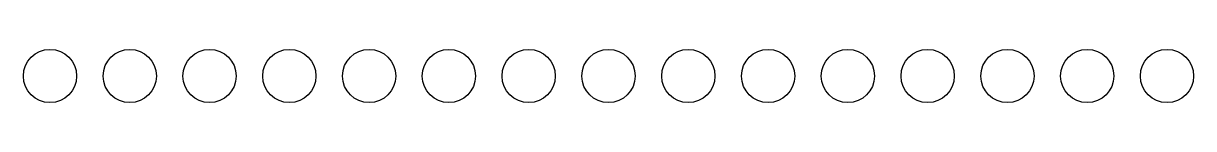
# Model space of a CAD drawing. Header units: millimetres. Extents: x -44 to 44, y 67.6 to 71.6.
import ezdxf

# ---------------------------------------------------------------- set-up
doc = ezdxf.new("R2010")
doc.units = ezdxf.units.MM
doc.layers.get('0').update_dxf_attribs({"linetype": 'CONTINUOUS'})

msp = doc.modelspace()

# ---------------------------------------------------------------- linework, layer by layer
for centre in [(-42, 69.562), (-36, 69.562), (-30, 69.562), (-24, 69.562), (-18, 69.562), (-12, 69.562), (-6, 69.562), (0, 69.562), (6, 69.562), (12, 69.562), (18, 69.562), (24, 69.562), (30, 69.562), (36, 69.562), (42, 69.562)]:
    msp.add_circle(centre, 2)

doc.saveas('drawing.dxf')
